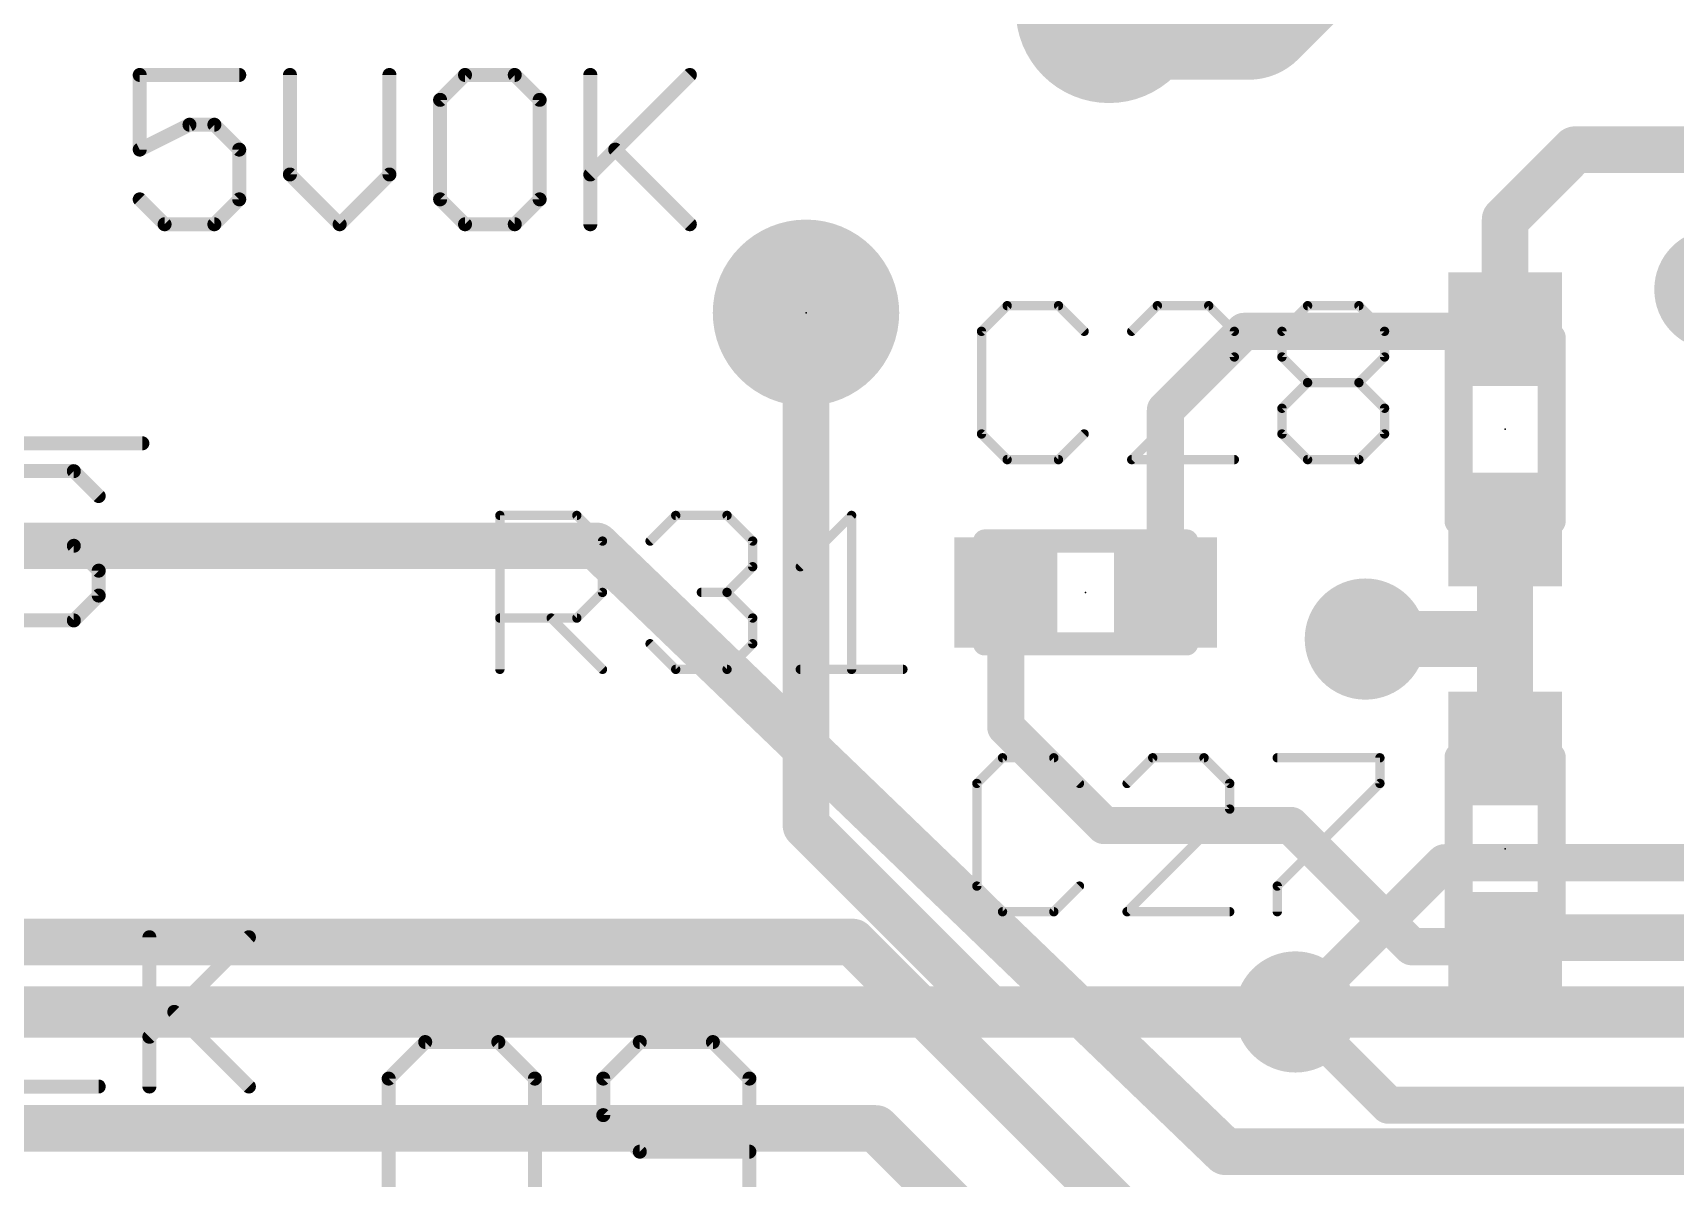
# Model space of a CAD drawing. Extents: x -19 to 124, y 0 to 88.
# Drawn here: x 13.57 to 22.52, y 68.94 to 75.19 of the extents above; entities that cross this region are included whole.
import ezdxf

# ---------------------------------------------------------------- set-up
doc = ezdxf.new("R2010")
doc.units = 0
for name, color, linetype in [('1', 12, 'CONTINUOUS'), ('15', 21, 'CONTINUOUS'), ('16', 132, 'CONTINUOUS'), ('17', 110, 'CONTINUOUS'), ('18', 110, 'CONTINUOUS'), ('21', 253, 'CONTINUOUS'), ('23', 53, 'CONTINUOUS'), ('25', 253, 'CONTINUOUS')]:
    doc.layers.add(name, color=color, linetype=linetype)

# ---------------------------------------------------------------- blocks, each defined once
blk = doc.blocks.new('ROUNDP')
at = {"const_width": 0.5}
blk.add_lwpolyline([(0, -0.25, 1), (0, 0.25, 1), (0, -0.25)], format="xyb", dxfattribs=at)
blk = doc.blocks.new('RECT')
blk.add_solid([(-0.5, -0.5), (0.5, -0.5), (-0.5, 0.5), (0.5, 0.5)])
blk = doc.blocks.new('ROUNDV')
at = {"const_width": 0.5}
blk.add_lwpolyline([(0, -0.25, 1), (0, 0.25, 1), (0, -0.25)], format="xyb", dxfattribs=at)

msp = doc.modelspace()

# ---------------------------------------------------------------- linework, layer by layer
at = {"layer": '1'}
for points, const_width in [([(21.006, 76.124), (20.193, 75.311)], 0.762), ([(20.193, 75.311), (19.431, 75.311)], 0.762), ([(21.59, 74.168), (21.971, 74.549)], 0.254), ([(21.971, 74.549), (23.495, 74.549)], 0.254), ([(21.59, 73.5711), (21.59, 74.168)], 0.254), ([(17.78, 73.66), (17.78, 70.866)], 0.254), ([(19.739, 73.1298), (20.1676, 73.5584)], 0.2032), ([(20.1676, 73.5584), (21.5773, 73.5584)], 0.2032), ([(21.5773, 73.5584), (21.59, 73.5711)], 0.2032), ([(19.739, 72.136), (19.739, 73.1298)], 0.2032), ([(21.59, 72.4789), (21.59, 71.882)], 0.3048), ([(18.869, 72.136), (18.869, 71.4026)], 0.2032), ([(21.59, 71.882), (20.828, 71.882)], 0.3048), ([(21.59, 71.2851), (21.59, 71.882)], 0.3048), ([(18.869, 71.4026), (19.4056, 70.866)], 0.2032), ([(17.78, 70.866), (18.796, 69.85)], 0.254), ([(19.4056, 70.866), (20.4216, 70.866)], 0.2032), ([(20.4216, 70.866), (21.082, 70.2056)], 0.2032), ([(21.59, 70.1929), (21.59, 70.255)], 0.254), ([(21.59, 70.255), (23.368, 70.255)], 0.254), ([(21.082, 70.2056), (21.5773, 70.2056)], 0.2032), ([(21.5773, 70.2056), (21.59, 70.1929)], 0.2032), ([(18.796, 69.85), (20.447, 69.85)], 0.254), ([(20.447, 69.85), (20.955, 69.342)], 0.2032), ([(20.955, 69.342), (23.5712, 69.342)], 0.2032)]:
    msp.add_lwpolyline(points, dxfattribs=dict(at, const_width=const_width))
for points, const_width in [([(19.431, 75.5015, 1), (19.431, 75.1205)], 0.381), ([(20.0583, 75.4457, 1), (20.3277, 75.1763)], 0.381), ([(20.193, 75.1205, 1), (20.193, 75.5015)], 0.381), ([(21.971, 74.6125, 1), (21.971, 74.4855)], 0.127), ([(22.0159, 74.5041, 1), (21.9261, 74.5939)], 0.127), ([(21.6535, 74.168, 1), (21.5265, 74.168)], 0.127), ([(21.5451, 74.2129, 1), (21.6349, 74.1231)], 0.127), ([(17.8435, 73.66, 1), (17.7165, 73.66)], 0.127), ([(20.1676, 73.6092, 1), (20.1676, 73.5076)], 0.1016), ([(20.2035, 73.5225, 1), (20.1317, 73.5943)], 0.1016), ([(21.6259, 73.5352, 1), (21.5541, 73.607)], 0.1016), ([(21.5773, 73.5076, 1), (21.5773, 73.6092)], 0.1016), ([(21.5265, 73.5711, 1), (21.6535, 73.5711)], 0.127), ([(21.5414, 73.5943, 1), (21.6132, 73.5225)], 0.1016), ([(19.7898, 73.1298, 1), (19.6882, 73.1298)], 0.1016), ([(19.7031, 73.1657, 1), (19.7749, 73.0939)], 0.1016), ([(21.6662, 72.4789, 1), (21.5138, 72.4789)], 0.1524), ([(18.9198, 72.136, 1), (18.8182, 72.136)], 0.1016), ([(19.6882, 72.136, 1), (19.7898, 72.136)], 0.1016), ([(20.828, 71.9582, 1), (20.828, 71.8058)], 0.1524), ([(21.6662, 71.882, 1), (21.5138, 71.882)], 0.1524), ([(21.59, 71.8058, 1), (21.59, 71.9582)], 0.1524), ([(21.5138, 71.882, 1), (21.6662, 71.882)], 0.1524), ([(18.9049, 71.4385, 1), (18.8331, 71.3667)], 0.1016), ([(18.8182, 71.4026, 1), (18.9198, 71.4026)], 0.1016), ([(21.5138, 71.2851, 1), (21.6662, 71.2851)], 0.1524), ([(17.8249, 70.9109, 1), (17.7351, 70.8211)], 0.127), ([(17.7165, 70.866, 1), (17.8435, 70.866)], 0.127), ([(19.4056, 70.9168, 1), (19.4056, 70.8152)], 0.1016), ([(19.3697, 70.8301, 1), (19.4415, 70.9019)], 0.1016), ([(20.4575, 70.9019, 1), (20.3857, 70.8301)], 0.1016), ([(20.4216, 70.8152, 1), (20.4216, 70.9168)], 0.1016), ([(21.6535, 70.255, 1), (21.5265, 70.255)], 0.127), ([(21.59, 70.3185, 1), (21.59, 70.1915)], 0.127), ([(21.082, 70.2564, 1), (21.082, 70.1548)], 0.1016), ([(21.0461, 70.1697, 1), (21.1179, 70.2415)], 0.1016), ([(21.6132, 70.2415, 1), (21.5414, 70.1697)], 0.1016), ([(21.5541, 70.157, 1), (21.6259, 70.2288)], 0.1016), ([(21.5773, 70.1548, 1), (21.5773, 70.2564)], 0.1016), ([(21.5265, 70.1929, 1), (21.6535, 70.1929)], 0.127), ([(18.796, 69.9135, 1), (18.796, 69.7865)], 0.127), ([(18.7511, 69.8051, 1), (18.8409, 69.8949)], 0.127), ([(20.4829, 69.8859, 1), (20.4111, 69.8141)], 0.1016), ([(20.447, 69.7865, 1), (20.447, 69.9135)], 0.127), ([(20.955, 69.3928, 1), (20.955, 69.2912)], 0.1016), ([(20.9191, 69.3061, 1), (20.9909, 69.3779)], 0.1016)]:
    msp.add_lwpolyline(points, format="xyb", dxfattribs=dict(at, const_width=const_width))
at = {"layer": '15', "const_width": 0.2794}
msp.add_lwpolyline([(36.83, 69.85), (10.922, 69.85)], dxfattribs=at)
at = {"layer": '16'}
for points, const_width in [([(8.255, 72.39), (16.637, 72.39)], 0.254), ([(16.637, 72.39), (20.066, 69.088)], 0.254), ([(21.2598, 70.6628), (20.447, 69.85)], 0.2032), ([(26.7716, 70.6628), (21.2598, 70.6628)], 0.2032), ([(10.541, 70.231), (18.034, 70.231)], 0.254), ([(18.034, 70.231), (19.939, 68.326)], 0.254), ([(12.065, 69.215), (18.161, 69.215)], 0.254), ([(18.161, 69.215), (19.685, 67.691)], 0.254), ([(20.066, 69.088), (40.005, 69.088)], 0.254)]:
    msp.add_lwpolyline(points, dxfattribs=dict(at, const_width=const_width))
for points, const_width in [([(16.681, 72.4357, 1), (16.593, 72.3443)], 0.127), ([(16.637, 72.3265, 1), (16.637, 72.4535)], 0.127), ([(21.2598, 70.7136, 1), (21.2598, 70.612)], 0.1016), ([(21.2957, 70.6269, 1), (21.2239, 70.6987)], 0.1016), ([(18.0789, 70.2759, 1), (17.9891, 70.1861)], 0.127), ([(18.034, 70.1675, 1), (18.034, 70.2945)], 0.127), ([(20.4111, 69.8859, 1), (20.4829, 69.8141)], 0.1016), ([(18.2059, 69.2599, 1), (18.1161, 69.1701)], 0.127), ([(18.161, 69.1515, 1), (18.161, 69.2785)], 0.127), ([(20.066, 69.1515, 1), (20.066, 69.0245)], 0.127), ([(20.022, 69.0423, 1), (20.11, 69.1337)], 0.127)]:
    msp.add_lwpolyline(points, format="xyb", dxfattribs=dict(at, const_width=const_width))
at = {"layer": '21'}
for points, const_width in [([(21.336, 73.525), (21.336, 72.525)], 0.1524), ([(21.844, 72.525), (21.844, 73.525)], 0.1524), ([(18.754, 72.416), (19.854, 72.416)], 0.127), ([(18.754, 71.856), (19.854, 71.856)], 0.127), ([(21.336, 71.239), (21.336, 70.239)], 0.1524), ([(21.844, 70.239), (21.844, 71.239)], 0.1524)]:
    msp.add_lwpolyline(points, dxfattribs=dict(at, const_width=const_width))
for points, const_width in [([(21.3741, 73.525, 1), (21.2979, 73.525)], 0.0762), ([(21.8821, 73.525, 1), (21.8059, 73.525)], 0.0762), ([(21.2979, 72.525, 1), (21.3741, 72.525)], 0.0762), ([(21.8059, 72.525, 1), (21.8821, 72.525)], 0.0762), ([(18.754, 72.4477, 1), (18.754, 72.3842)], 0.0635), ([(19.854, 72.3842, 1), (19.854, 72.4477)], 0.0635), ([(18.754, 71.8878, 1), (18.754, 71.8243)], 0.0635), ([(19.854, 71.8243, 1), (19.854, 71.8878)], 0.0635), ([(21.3741, 71.239, 1), (21.2979, 71.239)], 0.0762), ([(21.8821, 71.239, 1), (21.8059, 71.239)], 0.0762), ([(21.2979, 70.239, 1), (21.3741, 70.239)], 0.0762), ([(21.8059, 70.239, 1), (21.8821, 70.239)], 0.0762)]:
    msp.add_lwpolyline(points, format="xyb", dxfattribs=dict(at, const_width=const_width))
at = {"layer": '23'}
for p in [(17.78, 73.66), (21.59, 73.025), (19.304, 72.136), (21.59, 70.739)]:
    msp.add_point(p, dxfattribs=at)
at = {"layer": '25'}
for points, const_width in [([(14.6913, 74.9561), (14.1489, 74.9561)], 0.0762), ([(14.1489, 74.9561), (14.1489, 74.5493)], 0.0762), ([(14.9675, 74.9561), (14.9675, 74.4138)], 0.0762), ([(15.5099, 74.4138), (15.5099, 74.9561)], 0.0762), ([(15.9217, 74.9561), (15.7861, 74.8205)], 0.0762), ([(16.1928, 74.9561), (15.9217, 74.9561)], 0.0762), ([(16.3284, 74.8205), (16.1928, 74.9561)], 0.0762), ([(16.6047, 74.9561), (16.6047, 74.1426)], 0.0762), ([(16.6047, 74.4138), (17.147, 74.9561)], 0.0762), ([(15.7861, 74.8205), (15.7861, 74.2782)], 0.0762), ([(16.3284, 74.2782), (16.3284, 74.8205)], 0.0762), ([(14.1489, 74.5493), (14.4201, 74.6849)], 0.0762), ([(14.4201, 74.6849), (14.5557, 74.6849)], 0.0762), ([(14.5557, 74.6849), (14.6913, 74.5493)], 0.0762), ([(14.6913, 74.5493), (14.6913, 74.2782)], 0.0762), ([(16.7403, 74.5493), (17.147, 74.1426)], 0.0762), ([(14.9675, 74.4138), (15.2387, 74.1426)], 0.0762), ([(15.2387, 74.1426), (15.5099, 74.4138)], 0.0762), ([(14.2845, 74.1426), (14.1489, 74.2782)], 0.0762), ([(14.6913, 74.2782), (14.5557, 74.1426)], 0.0762), ([(15.7861, 74.2782), (15.9217, 74.1426)], 0.0762), ([(16.1928, 74.1426), (16.3284, 74.2782)], 0.0762), ([(14.5557, 74.1426), (14.2845, 74.1426)], 0.0762), ([(15.9217, 74.1426), (16.1928, 74.1426)], 0.0762), ([(18.8764, 73.6988), (18.7365, 73.559)], 0.0508), ([(19.156, 73.6988), (18.8764, 73.6988)], 0.0508), ([(19.2958, 73.559), (19.156, 73.6988)], 0.0508), ([(19.6949, 73.6988), (19.5551, 73.559)], 0.0508), ([(19.9746, 73.6988), (19.6949, 73.6988)], 0.0508), ([(20.1144, 73.559), (19.9746, 73.6988)], 0.0508), ([(20.3737, 73.559), (20.5135, 73.6988)], 0.0508), ([(20.5135, 73.6988), (20.7931, 73.6988)], 0.0508), ([(20.7931, 73.6988), (20.933, 73.559)], 0.0508), ([(18.7365, 73.559), (18.7365, 72.9997)], 0.0508), ([(20.1144, 73.4192), (20.1144, 73.559)], 0.0508), ([(20.3737, 73.4192), (20.3737, 73.559)], 0.0508), ([(20.933, 73.559), (20.933, 73.4192)], 0.0508), ([(19.5551, 72.8599), (20.1144, 73.4192)], 0.0508), ([(20.5135, 73.2794), (20.3737, 73.4192)], 0.0508), ([(20.933, 73.4192), (20.7931, 73.2794)], 0.0508), ([(20.3737, 73.1395), (20.5135, 73.2794)], 0.0508), ([(20.5135, 73.2794), (20.7931, 73.2794)], 0.0508), ([(20.7931, 73.2794), (20.933, 73.1395)], 0.0508), ([(20.3737, 72.9997), (20.3737, 73.1395)], 0.0508), ([(20.933, 73.1395), (20.933, 72.9997)], 0.0508), ([(9.525, 72.9488), (14.1636, 72.9488)], 0.0762), ([(18.7365, 72.9997), (18.8764, 72.8599)], 0.0508), ([(19.156, 72.8599), (19.2958, 72.9997)], 0.0508), ([(20.5135, 72.8599), (20.3737, 72.9997)], 0.0508), ([(20.933, 72.9997), (20.7931, 72.8599)], 0.0508), ([(18.8764, 72.8599), (19.156, 72.8599)], 0.0508), ([(20.1144, 72.8599), (19.5551, 72.8599)], 0.0508), ([(20.7931, 72.8599), (20.5135, 72.8599)], 0.0508), ([(13.7899, 72.7971), (13.5187, 72.7971)], 0.0762), ([(13.9255, 72.6615), (13.7899, 72.7971)], 0.0762), ([(16.1117, 71.7169), (16.1117, 72.5558)], 0.0508), ([(16.1117, 72.5558), (16.5311, 72.5558)], 0.0508), ([(16.5311, 72.5558), (16.6709, 72.416)], 0.0508), ([(16.9302, 72.416), (17.0701, 72.5558)], 0.0508), ([(17.0701, 72.5558), (17.3497, 72.5558)], 0.0508), ([(17.3497, 72.5558), (17.4895, 72.416)], 0.0508), ([(17.7488, 72.2762), (18.0285, 72.5558)], 0.0508), ([(18.0285, 72.5558), (18.0285, 71.7169)], 0.0508), ([(13.5187, 72.3903), (13.7899, 72.3903)], 0.0762), ([(13.7899, 72.3903), (13.9255, 72.2548)], 0.0762), ([(16.6709, 72.416), (16.6709, 72.1364)], 0.0508), ([(17.4895, 72.416), (17.4895, 72.2762)], 0.0508), ([(13.9255, 72.2548), (13.9255, 72.1192)], 0.0762), ([(17.4895, 72.2762), (17.3497, 72.1364)], 0.0508), ([(13.9255, 72.1192), (13.7899, 71.9836)], 0.0762), ([(16.6709, 72.1364), (16.5311, 71.9965)], 0.0508), ([(17.3497, 72.1364), (17.2099, 72.1364)], 0.0508), ([(17.3497, 72.1364), (17.4895, 71.9965)], 0.0508), ([(13.7899, 71.9836), (13.5187, 71.9836)], 0.0762), ([(16.5311, 71.9965), (16.1117, 71.9965)], 0.0508), ([(16.3913, 71.9965), (16.6709, 71.7169)], 0.0508), ([(17.4895, 71.9965), (17.4895, 71.8567)], 0.0508), ([(17.0701, 71.7169), (16.9302, 71.8567)], 0.0508), ([(17.4895, 71.8567), (17.3497, 71.7169)], 0.0508), ([(17.3497, 71.7169), (17.0701, 71.7169)], 0.0508), ([(17.7488, 71.7169), (18.3081, 71.7169)], 0.0508), ([(18.851, 71.235), (18.7111, 71.0952)], 0.0508), ([(19.1306, 71.235), (18.851, 71.235)], 0.0508), ([(19.2704, 71.0952), (19.1306, 71.235)], 0.0508), ([(19.6695, 71.235), (19.5297, 71.0952)], 0.0508), ([(19.9492, 71.235), (19.6695, 71.235)], 0.0508), ([(20.089, 71.0952), (19.9492, 71.235)], 0.0508), ([(20.3483, 71.235), (20.9076, 71.235)], 0.0508), ([(20.9076, 71.235), (20.9076, 71.0952)], 0.0508), ([(18.7111, 71.0952), (18.7111, 70.5359)], 0.0508), ([(20.089, 70.9554), (20.089, 71.0952)], 0.0508), ([(20.9076, 71.0952), (20.3483, 70.5359)], 0.0508), ([(19.5297, 70.3961), (20.089, 70.9554)], 0.0508), ([(18.7111, 70.5359), (18.851, 70.3961)], 0.0508), ([(19.1306, 70.3961), (19.2704, 70.5359)], 0.0508), ([(20.3483, 70.5359), (20.3483, 70.3961)], 0.0508), ([(18.851, 70.3961), (19.1306, 70.3961)], 0.0508), ([(20.089, 70.3961), (19.5297, 70.3961)], 0.0508), ([(14.2017, 70.2571), (14.2017, 69.4436)], 0.0762), ([(14.2017, 69.7148), (14.744, 70.2571)], 0.0762), ([(14.3373, 69.8503), (14.744, 69.4436)], 0.0762), ([(15.5057, 69.4868), (15.7048, 69.6859)], 0.0762), ([(15.7048, 69.6859), (16.1031, 69.6859)], 0.0762), ([(16.1031, 69.6859), (16.3023, 69.4868)], 0.0762), ([(16.8742, 69.6859), (16.6751, 69.4868)], 0.0762), ([(17.2725, 69.6859), (16.8742, 69.6859)], 0.0762), ([(17.4716, 69.4868), (17.2725, 69.6859)], 0.0762), ([(13.3831, 69.4436), (13.9255, 69.4436)], 0.0762), ([(15.5057, 68.6902), (15.5057, 69.4868)], 0.0762), ([(16.3023, 69.4868), (16.3023, 68.6902)], 0.0762), ([(16.6751, 69.4868), (16.6751, 69.2876)], 0.0762), ([(17.4716, 68.6902), (17.4716, 69.4868)], 0.0762), ([(16.6751, 69.2876), (16.8742, 69.0885)], 0.0762), ([(16.8742, 69.0885), (17.4716, 69.0885)], 0.0762)]:
    msp.add_lwpolyline(points, dxfattribs=dict(at, const_width=const_width))
for points, const_width in [([(14.168, 74.9561, 1), (14.1299, 74.9561)], 0.0381), ([(14.1489, 74.9751, 1), (14.1489, 74.937)], 0.0381), ([(14.6913, 74.937, 1), (14.6913, 74.9751)], 0.0381), ([(14.9866, 74.9561, 1), (14.9485, 74.9561)], 0.0381), ([(15.5289, 74.9561, 1), (15.4908, 74.9561)], 0.0381), ([(15.9217, 74.9751, 1), (15.9217, 74.937)], 0.0381), ([(15.9352, 74.9426, 1), (15.9082, 74.9696)], 0.0381), ([(16.2063, 74.9696, 1), (16.1794, 74.9426)], 0.0381), ([(16.1928, 74.937, 1), (16.1928, 74.9751)], 0.0381), ([(16.6237, 74.9561, 1), (16.5856, 74.9561)], 0.0381), ([(17.1605, 74.9426, 1), (17.1335, 74.9696)], 0.0381), ([(15.8052, 74.8205, 1), (15.7671, 74.8205)], 0.0381), ([(15.7726, 74.834, 1), (15.7996, 74.807)], 0.0381), ([(16.3475, 74.8205, 1), (16.3094, 74.8205)], 0.0381), ([(16.315, 74.807, 1), (16.3419, 74.834)], 0.0381), ([(14.4201, 74.704, 1), (14.4201, 74.6659)], 0.0381), ([(14.4286, 74.6679, 1), (14.4116, 74.702)], 0.0381), ([(14.5692, 74.6984, 1), (14.5422, 74.6715)], 0.0381), ([(14.5557, 74.6659, 1), (14.5557, 74.704)], 0.0381), ([(14.1404, 74.5664, 1), (14.1575, 74.5323)], 0.0381), ([(14.1299, 74.5493, 1), (14.168, 74.5493)], 0.0381), ([(14.7103, 74.5493, 1), (14.6722, 74.5493)], 0.0381), ([(14.6778, 74.5359, 1), (14.7047, 74.5628)], 0.0381), ([(16.7537, 74.5628, 1), (16.7268, 74.5359)], 0.0381), ([(14.9485, 74.4138, 1), (14.9866, 74.4138)], 0.0381), ([(14.981, 74.4272, 1), (14.9541, 74.4003)], 0.0381), ([(15.4908, 74.4138, 1), (15.5289, 74.4138)], 0.0381), ([(15.5233, 74.4003, 1), (15.4964, 74.4272)], 0.0381), ([(16.5912, 74.4272, 1), (16.6181, 74.4003)], 0.0381), ([(14.1624, 74.2917, 1), (14.1355, 74.2647)], 0.0381), ([(14.6722, 74.2782, 1), (14.7103, 74.2782)], 0.0381), ([(14.7047, 74.2647, 1), (14.6778, 74.2917)], 0.0381), ([(15.7996, 74.2917, 1), (15.7726, 74.2647)], 0.0381), ([(15.7671, 74.2782, 1), (15.8052, 74.2782)], 0.0381), ([(16.3094, 74.2782, 1), (16.3475, 74.2782)], 0.0381), ([(16.3419, 74.2647, 1), (16.315, 74.2917)], 0.0381), ([(14.2845, 74.1616, 1), (14.2845, 74.1236)], 0.0381), ([(14.2711, 74.1291, 1), (14.298, 74.1561)], 0.0381), ([(14.5422, 74.1561, 1), (14.5692, 74.1291)], 0.0381), ([(14.5557, 74.1236, 1), (14.5557, 74.1616)], 0.0381), ([(15.2252, 74.1561, 1), (15.2522, 74.1291)], 0.0381), ([(15.2252, 74.1291, 1), (15.2522, 74.1561)], 0.0381), ([(15.9217, 74.1616, 1), (15.9217, 74.1236)], 0.0381), ([(15.9082, 74.1291, 1), (15.9352, 74.1561)], 0.0381), ([(16.1794, 74.1561, 1), (16.2063, 74.1291)], 0.0381), ([(16.1928, 74.1236, 1), (16.1928, 74.1616)], 0.0381), ([(16.5856, 74.1426, 1), (16.6237, 74.1426)], 0.0381), ([(17.1335, 74.1291, 1), (17.1605, 74.1561)], 0.0381), ([(18.8764, 73.7115, 1), (18.8764, 73.6861)], 0.0254), ([(18.8853, 73.6898, 1), (18.8674, 73.7078)], 0.0254), ([(19.165, 73.7078, 1), (19.147, 73.6898)], 0.0254), ([(19.156, 73.6861, 1), (19.156, 73.7115)], 0.0254), ([(19.6949, 73.7115, 1), (19.6949, 73.6861)], 0.0254), ([(19.7039, 73.6898, 1), (19.6859, 73.7078)], 0.0254), ([(19.9835, 73.7078, 1), (19.9656, 73.6898)], 0.0254), ([(19.9746, 73.6861, 1), (19.9746, 73.7115)], 0.0254), ([(20.5135, 73.7115, 1), (20.5135, 73.6861)], 0.0254), ([(20.5225, 73.6898, 1), (20.5045, 73.7078)], 0.0254), ([(20.8021, 73.7078, 1), (20.7842, 73.6898)], 0.0254), ([(20.7931, 73.6861, 1), (20.7931, 73.7115)], 0.0254), ([(18.7492, 73.559, 1), (18.7238, 73.559)], 0.0254), ([(18.7276, 73.568, 1), (18.7455, 73.55)], 0.0254), ([(19.2868, 73.55, 1), (19.3048, 73.568)], 0.0254), ([(19.5461, 73.568, 1), (19.5641, 73.55)], 0.0254), ([(20.1271, 73.559, 1), (20.1017, 73.559)], 0.0254), ([(20.1054, 73.55, 1), (20.1234, 73.568)], 0.0254), ([(20.3864, 73.559, 1), (20.361, 73.559)], 0.0254), ([(20.3647, 73.568, 1), (20.3827, 73.55)], 0.0254), ([(20.9457, 73.559, 1), (20.9203, 73.559)], 0.0254), ([(20.924, 73.55, 1), (20.9419, 73.568)], 0.0254), ([(20.1017, 73.4192, 1), (20.1271, 73.4192)], 0.0254), ([(20.1234, 73.4102, 1), (20.1054, 73.4282)], 0.0254), ([(20.3827, 73.4282, 1), (20.3647, 73.4102)], 0.0254), ([(20.361, 73.4192, 1), (20.3864, 73.4192)], 0.0254), ([(20.9203, 73.4192, 1), (20.9457, 73.4192)], 0.0254), ([(20.9419, 73.4102, 1), (20.924, 73.4282)], 0.0254), ([(20.5135, 73.2921, 1), (20.5135, 73.2667)], 0.0254), ([(20.5225, 73.2704, 1), (20.5045, 73.2883)], 0.0254), ([(20.5045, 73.2704, 1), (20.5225, 73.2883)], 0.0254), ([(20.8021, 73.2883, 1), (20.7842, 73.2704)], 0.0254), ([(20.7842, 73.2883, 1), (20.8021, 73.2704)], 0.0254), ([(20.7931, 73.2667, 1), (20.7931, 73.2921)], 0.0254), ([(20.3864, 73.1395, 1), (20.361, 73.1395)], 0.0254), ([(20.3647, 73.1485, 1), (20.3827, 73.1306)], 0.0254), ([(20.9457, 73.1395, 1), (20.9203, 73.1395)], 0.0254), ([(20.924, 73.1306, 1), (20.9419, 73.1485)], 0.0254), ([(14.1636, 72.9298, 1), (14.1636, 72.9678)], 0.0381), ([(18.7238, 72.9997, 1), (18.7492, 72.9997)], 0.0254), ([(18.7455, 73.0087, 1), (18.7276, 72.9907)], 0.0254), ([(19.3048, 72.9907, 1), (19.2868, 73.0087)], 0.0254), ([(20.3827, 73.0087, 1), (20.3647, 72.9907)], 0.0254), ([(20.361, 72.9997, 1), (20.3864, 72.9997)], 0.0254), ([(20.9203, 72.9997, 1), (20.9457, 72.9997)], 0.0254), ([(20.9419, 72.9907, 1), (20.924, 73.0087)], 0.0254), ([(18.8764, 72.8726, 1), (18.8764, 72.8472)], 0.0254), ([(18.8674, 72.8509, 1), (18.8853, 72.8689)], 0.0254), ([(19.147, 72.8689, 1), (19.165, 72.8509)], 0.0254), ([(19.156, 72.8472, 1), (19.156, 72.8726)], 0.0254), ([(19.5551, 72.8726, 1), (19.5551, 72.8472)], 0.0254), ([(19.5461, 72.8689, 1), (19.5641, 72.8509)], 0.0254), ([(20.1144, 72.8472, 1), (20.1144, 72.8726)], 0.0254), ([(20.5135, 72.8726, 1), (20.5135, 72.8472)], 0.0254), ([(20.5045, 72.8509, 1), (20.5225, 72.8689)], 0.0254), ([(20.7842, 72.8689, 1), (20.8021, 72.8509)], 0.0254), ([(20.7931, 72.8472, 1), (20.7931, 72.8726)], 0.0254), ([(13.8033, 72.8106, 1), (13.7764, 72.7836)], 0.0381), ([(13.7899, 72.778, 1), (13.7899, 72.8161)], 0.0381), ([(13.912, 72.648, 1), (13.9389, 72.675)], 0.0381), ([(16.1244, 72.5558, 1), (16.099, 72.5558)], 0.0254), ([(16.1117, 72.5685, 1), (16.1117, 72.5431)], 0.0254), ([(16.5401, 72.5648, 1), (16.5221, 72.5468)], 0.0254), ([(16.5311, 72.5431, 1), (16.5311, 72.5685)], 0.0254), ([(17.0701, 72.5685, 1), (17.0701, 72.5431)], 0.0254), ([(17.079, 72.5468, 1), (17.0611, 72.5648)], 0.0254), ([(17.3587, 72.5648, 1), (17.3407, 72.5468)], 0.0254), ([(17.3497, 72.5431, 1), (17.3497, 72.5685)], 0.0254), ([(18.0412, 72.5558, 1), (18.0158, 72.5558)], 0.0254), ([(18.0374, 72.5468, 1), (18.0195, 72.5648)], 0.0254), ([(13.8033, 72.4038, 1), (13.7764, 72.3769)], 0.0381), ([(13.7899, 72.3713, 1), (13.7899, 72.4094)], 0.0381), ([(16.6836, 72.416, 1), (16.6582, 72.416)], 0.0254), ([(16.662, 72.407, 1), (16.6799, 72.425)], 0.0254), ([(16.9213, 72.425, 1), (16.9392, 72.407)], 0.0254), ([(17.5022, 72.416, 1), (17.4768, 72.416)], 0.0254), ([(17.4805, 72.407, 1), (17.4985, 72.425)], 0.0254), ([(13.9445, 72.2548, 1), (13.9064, 72.2548)], 0.0381), ([(13.912, 72.2413, 1), (13.9389, 72.2682)], 0.0381), ([(17.4768, 72.2762, 1), (17.5022, 72.2762)], 0.0254), ([(17.4985, 72.2672, 1), (17.4805, 72.2852)], 0.0254), ([(17.7398, 72.2852, 1), (17.7578, 72.2672)], 0.0254), ([(13.9064, 72.1192, 1), (13.9445, 72.1192)], 0.0381), ([(13.9389, 72.1057, 1), (13.912, 72.1327)], 0.0381), ([(16.6582, 72.1364, 1), (16.6836, 72.1364)], 0.0254), ([(16.6799, 72.1274, 1), (16.662, 72.1453)], 0.0254), ([(17.2099, 72.1491, 1), (17.2099, 72.1237)], 0.0254), ([(17.3587, 72.1453, 1), (17.3407, 72.1274)], 0.0254), ([(17.3407, 72.1453, 1), (17.3587, 72.1274)], 0.0254), ([(17.3497, 72.1237, 1), (17.3497, 72.1491)], 0.0254), ([(13.7764, 71.9971, 1), (13.8033, 71.9701)], 0.0381), ([(13.7899, 71.9646, 1), (13.7899, 72.0027)], 0.0381), ([(16.1117, 72.0092, 1), (16.1117, 71.9838)], 0.0254), ([(16.4003, 72.0055, 1), (16.3823, 71.9876)], 0.0254), ([(16.5221, 72.0055, 1), (16.5401, 71.9876)], 0.0254), ([(16.5311, 71.9838, 1), (16.5311, 72.0092)], 0.0254), ([(17.5022, 71.9965, 1), (17.4768, 71.9965)], 0.0254), ([(17.4805, 71.9876, 1), (17.4985, 72.0055)], 0.0254), ([(16.9392, 71.8657, 1), (16.9213, 71.8477)], 0.0254), ([(17.4768, 71.8567, 1), (17.5022, 71.8567)], 0.0254), ([(17.4985, 71.8477, 1), (17.4805, 71.8657)], 0.0254), ([(16.099, 71.7169, 1), (16.1244, 71.7169)], 0.0254), ([(16.662, 71.7079, 1), (16.6799, 71.7259)], 0.0254), ([(17.0701, 71.7296, 1), (17.0701, 71.7042)], 0.0254), ([(17.0611, 71.7079, 1), (17.079, 71.7259)], 0.0254), ([(17.3407, 71.7259, 1), (17.3587, 71.7079)], 0.0254), ([(17.3497, 71.7042, 1), (17.3497, 71.7296)], 0.0254), ([(17.7488, 71.7296, 1), (17.7488, 71.7042)], 0.0254), ([(18.0158, 71.7169, 1), (18.0412, 71.7169)], 0.0254), ([(18.3081, 71.7042, 1), (18.3081, 71.7296)], 0.0254), ([(18.851, 71.2477, 1), (18.851, 71.2223)], 0.0254), ([(18.8599, 71.226, 1), (18.842, 71.244)], 0.0254), ([(19.1396, 71.244, 1), (19.1216, 71.226)], 0.0254), ([(19.1306, 71.2223, 1), (19.1306, 71.2477)], 0.0254), ([(19.6695, 71.2477, 1), (19.6695, 71.2223)], 0.0254), ([(19.6785, 71.226, 1), (19.6605, 71.244)], 0.0254), ([(19.9581, 71.244, 1), (19.9402, 71.226)], 0.0254), ([(19.9492, 71.2223, 1), (19.9492, 71.2477)], 0.0254), ([(20.3483, 71.2477, 1), (20.3483, 71.2223)], 0.0254), ([(20.9203, 71.235, 1), (20.8949, 71.235)], 0.0254), ([(20.9076, 71.2223, 1), (20.9076, 71.2477)], 0.0254), ([(18.7238, 71.0952, 1), (18.6984, 71.0952)], 0.0254), ([(18.7022, 71.1042, 1), (18.7201, 71.0862)], 0.0254), ([(19.2614, 71.0862, 1), (19.2794, 71.1042)], 0.0254), ([(19.5207, 71.1042, 1), (19.5387, 71.0862)], 0.0254), ([(20.1017, 71.0952, 1), (20.0763, 71.0952)], 0.0254), ([(20.08, 71.0862, 1), (20.098, 71.1042)], 0.0254), ([(20.8949, 71.0952, 1), (20.9203, 71.0952)], 0.0254), ([(20.9165, 71.0862, 1), (20.8986, 71.1042)], 0.0254), ([(20.098, 70.9464, 1), (20.08, 70.9644)], 0.0254), ([(20.0763, 70.9554, 1), (20.1017, 70.9554)], 0.0254), ([(18.6984, 70.5359, 1), (18.7238, 70.5359)], 0.0254), ([(18.7201, 70.5449, 1), (18.7022, 70.5269)], 0.0254), ([(19.2794, 70.5269, 1), (19.2614, 70.5449)], 0.0254), ([(20.361, 70.5359, 1), (20.3356, 70.5359)], 0.0254), ([(20.3393, 70.5449, 1), (20.3573, 70.5269)], 0.0254), ([(18.851, 70.4088, 1), (18.851, 70.3834)], 0.0254), ([(18.842, 70.3871, 1), (18.8599, 70.4051)], 0.0254), ([(19.1216, 70.4051, 1), (19.1396, 70.3871)], 0.0254), ([(19.1306, 70.3834, 1), (19.1306, 70.4088)], 0.0254), ([(19.5297, 70.4088, 1), (19.5297, 70.3834)], 0.0254), ([(19.5207, 70.4051, 1), (19.5387, 70.3871)], 0.0254), ([(20.089, 70.3834, 1), (20.089, 70.4088)], 0.0254), ([(20.3356, 70.3961, 1), (20.361, 70.3961)], 0.0254), ([(14.2208, 70.2571, 1), (14.1827, 70.2571)], 0.0381), ([(14.7575, 70.2436, 1), (14.7306, 70.2706)], 0.0381), ([(14.3508, 69.8638, 1), (14.3238, 69.8369)], 0.0381), ([(14.1882, 69.7282, 1), (14.2152, 69.7013)], 0.0381), ([(15.7048, 69.705, 1), (15.7048, 69.6669)], 0.0381), ([(15.7183, 69.6724, 1), (15.6914, 69.6994)], 0.0381), ([(16.1166, 69.6994, 1), (16.0896, 69.6724)], 0.0381), ([(16.1031, 69.6669, 1), (16.1031, 69.705)], 0.0381), ([(16.8742, 69.705, 1), (16.8742, 69.6669)], 0.0381), ([(16.8877, 69.6724, 1), (16.8608, 69.6994)], 0.0381), ([(17.286, 69.6994, 1), (17.259, 69.6724)], 0.0381), ([(17.2725, 69.6669, 1), (17.2725, 69.705)], 0.0381), ([(13.9255, 69.4246, 1), (13.9255, 69.4626)], 0.0381), ([(14.1827, 69.4436, 1), (14.2208, 69.4436)], 0.0381), ([(14.7306, 69.4301, 1), (14.7575, 69.4571)], 0.0381), ([(15.4922, 69.5003, 1), (15.5192, 69.4733)], 0.0381), ([(15.5248, 69.4868, 1), (15.4867, 69.4868)], 0.0381), ([(16.3213, 69.4868, 1), (16.2832, 69.4868)], 0.0381), ([(16.2888, 69.4733, 1), (16.3157, 69.5003)], 0.0381), ([(16.6942, 69.4868, 1), (16.6561, 69.4868)], 0.0381), ([(16.6616, 69.5003, 1), (16.6886, 69.4733)], 0.0381), ([(17.4907, 69.4868, 1), (17.4526, 69.4868)], 0.0381), ([(17.4582, 69.4733, 1), (17.4851, 69.5003)], 0.0381), ([(16.6886, 69.3011, 1), (16.6616, 69.2742)], 0.0381), ([(16.6561, 69.2876, 1), (16.6942, 69.2876)], 0.0381), ([(16.8742, 69.1076, 1), (16.8742, 69.0695)], 0.0381), ([(16.8608, 69.075, 1), (16.8877, 69.102)], 0.0381), ([(17.4716, 69.0695, 1), (17.4716, 69.1076)], 0.0381)]:
    msp.add_lwpolyline(points, format="xyb", dxfattribs=dict(at, const_width=const_width))

# ---------------------------------------------------------------- block references
at = {"layer": '1'}
for p, xscale, yscale, rotation in [((21.59, 73.5711), 0.62, 0.62, 270), ((21.59, 72.4789), 0.62, 0.62, 270), ((18.869, 72.136), 0.56, 0.6, 180), ((19.739, 72.136), 0.56, 0.6, 180), ((21.59, 71.2851), 0.62, 0.62, 90), ((21.59, 70.1929), 0.62, 0.62, 90)]:
    msp.add_blockref('RECT', p, dxfattribs=dict(at, xscale=xscale, yscale=yscale, rotation=rotation))
at = {"layer": '17', "xscale": 1.016, "yscale": 1.016}
msp.add_blockref('ROUNDP', (17.78, 73.66), dxfattribs=at)
msp.add_blockref('ROUNDP', (17.78, 73.66), dxfattribs=at)
msp.add_blockref('ROUNDP', (17.78, 73.66), dxfattribs=at)
msp.add_blockref('ROUNDP', (17.78, 73.66), dxfattribs=at)
msp.add_blockref('ROUNDP', (17.78, 73.66), dxfattribs=at)
msp.add_blockref('ROUNDP', (17.78, 73.66), dxfattribs=at)
msp.add_blockref('ROUNDP', (17.78, 73.66), dxfattribs=at)
msp.add_blockref('ROUNDP', (17.78, 73.66), dxfattribs=at)
at = {"layer": '18'}
for p, xscale, yscale in [((19.431, 75.311), 1.016, 1.016), ((19.431, 75.311), 1.016, 1.016), ((22.733, 73.787), 0.6604, 0.6604), ((22.733, 73.787), 0.6604, 0.6604), ((20.828, 71.882), 0.6604, 0.6604), ((20.828, 71.882), 0.6604, 0.6604), ((20.447, 69.85), 0.6604, 0.6604), ((20.447, 69.85), 0.6604, 0.6604)]:
    msp.add_blockref('ROUNDV', p, dxfattribs=dict(at, xscale=xscale, yscale=yscale))

doc.saveas('drawing.dxf')
